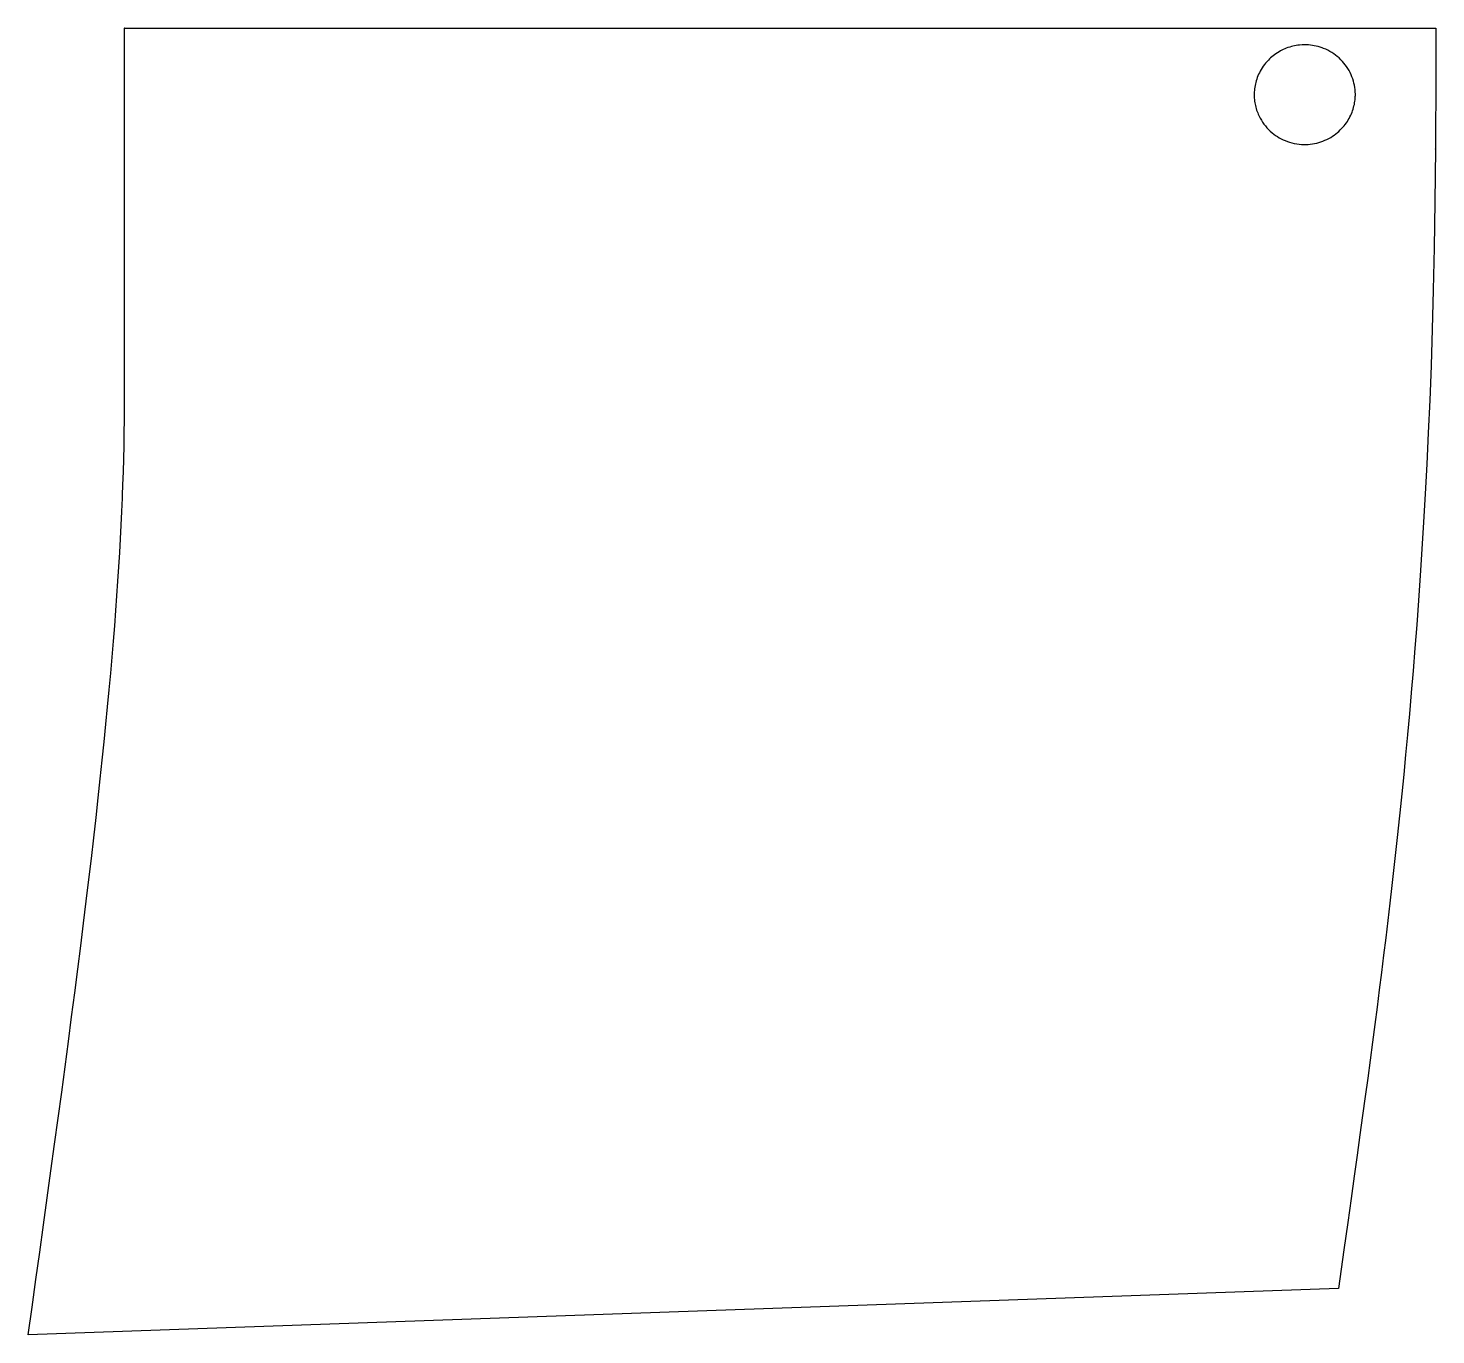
# Model space of a CAD drawing. Header units: millimetres. Extents: x 0 to 721, y 0 to 669.
import ezdxf

# ---------------------------------------------------------------- set-up
doc = ezdxf.new("R2010")
doc.units = ezdxf.units.MM

msp = doc.modelspace()

# ---------------------------------------------------------------- linework, layer by layer
for points in [[(0, 0), (1.98, 14.14), (3.95, 28.25), (5.92, 42.31), (7.86, 56.29), (9.79, 70.17), (11.68, 83.92), (13.55, 97.53), (15.38, 110.97), (17.17, 124.22), (18.92, 137.27), (20.62, 150.11), (22.27, 162.71), (23.87, 175.08), (25.42, 187.2), (26.92, 199.06), (28.36, 210.67), (29.75, 222.01), (31.08, 233.09), (32.36, 243.91), (33.58, 254.47), (34.75, 264.77), (35.86, 274.82), (36.92, 284.62), (37.93, 294.18), (38.89, 303.51), (39.8, 312.61), (40.66, 321.49), (41.48, 330.16), (42.25, 338.63), (42.97, 346.91), (43.65, 355.01), (44.29, 362.94), (44.89, 370.71), (45.44, 378.33), (45.96, 385.81), (46.44, 393.16), (46.88, 400.38), (47.29, 407.5), (47.66, 414.52), (47.99, 421.45), (48.29, 428.3), (48.34, 429.85), (48.35, 429.88), (48.35, 429.89), (48.54, 435.08), (48.77, 441.8), (48.95, 448.47), (49.1, 455.1), (49.2, 461.7), (49.27, 468.29), (49.19, 468.27), (49.19, 468.27), (49.19, 468.27), (49.27, 468.29), (49.29, 474.86), (49.21, 474.84), (49.21, 474.84), (49.21, 474.84), (49.29, 474.86), (49.3, 662.86), (49.22, 662.86), (49.22, 662.86), (49.22, 662.86), (49.3, 662.86), (49.3, 668.86), (49.22, 668.86), (49.22, 668.86), (49.28, 668.86), (49.3, 668.86), (720.5, 668.83), (720.57, 668.86), (720.57, 668.86), (720.57, 668.86), (720.57, 668.86), (720.57, 668.86), (720.57, 668.86), (720.57, 668.86), (720.57, 668.86), (720.57, 668.86), (720.57, 668.86), (720.57, 668.86), (720.57, 668.86), (720.57, 668.86), (720.57, 668.86), (720.57, 668.86), (720.57, 668.85), (720.57, 668.85), (720.57, 668.85), (720.57, 668.85), (720.57, 668.85), (720.57, 668.85), (720.57, 668.85), (720.57, 668.85), (720.57, 668.85), (720.57, 668.85), (720.57, 668.85), (720.57, 668.85), (720.57, 668.85), (720.57, 668.85), (720.57, 668.85), (720.57, 668.85), (720.57, 668.85), (720.57, 668.85), (720.57, 668.85), (720.57, 668.85), (720.57, 668.85), (720.57, 668.85), (720.57, 668.85), (720.57, 668.85), (720.57, 668.85), (720.57, 668.84), (720.57, 668.84), (720.57, 668.84), (720.57, 668.84), (720.57, 668.84), (720.57, 668.84), (720.57, 668.84), (720.57, 668.84), (720.57, 668.84), (720.57, 668.84), (720.57, 668.84), (720.57, 668.84), (720.5, 668.83), (720.49, 645.61), (720.5, 645.58), (720.57, 645.61), (720.57, 645.61), (720.57, 645.61), (720.57, 645.61), (720.57, 645.61), (720.57, 645.61), (720.57, 645.61), (720.57, 645.61), (720.57, 645.61), (720.57, 645.61), (720.57, 645.6), (720.57, 645.6), (720.57, 645.6), (720.57, 645.6), (720.57, 645.6), (720.57, 645.6), (720.57, 645.6), (720.57, 645.6), (720.57, 645.6), (720.57, 645.6), (720.57, 645.6), (720.57, 645.6), (720.57, 645.6), (720.57, 645.6), (720.57, 645.6), (720.57, 645.6), (720.57, 645.6), (720.57, 645.59), (720.57, 645.59), (720.57, 645.59), (720.57, 645.59), (720.57, 645.59), (720.57, 645.59), (720.57, 645.59), (720.57, 645.59), (720.57, 645.59), (720.57, 645.59), (720.57, 645.58), (720.57, 645.58), (720.57, 645.58), (720.57, 645.58), (720.49, 645.58), (720.38, 607.01), (720.39, 607), (720.46, 607.01), (720.46, 607), (720.46, 606.99), (720.46, 606.99), (720.46, 606.99), (720.46, 606.99), (720.46, 606.99), (720.46, 606.99), (720.46, 606.99), (720.46, 606.99), (720.46, 606.99), (720.46, 606.99), (720.46, 606.98), (720.46, 606.98), (720.46, 606.98), (720.46, 606.98), (720.46, 606.98), (720.46, 606.98), (720.46, 606.98), (720.46, 606.98), (720.46, 606.98), (720.46, 606.98), (720.46, 606.98), (720.46, 606.98), (720.46, 606.98), (720.46, 606.98), (720.46, 606.98), (720.46, 606.98), (720.46, 606.98), (720.46, 606.98), (720.46, 606.98), (720.46, 606.97), (720.46, 606.97), (720.46, 606.97), (720.46, 606.97), (720.46, 606.97), (720.46, 606.97), (720.46, 606.97), (720.46, 606.97), (720.46, 606.97), (720.46, 606.97), (720.46, 606.97), (720.46, 606.97), (720.46, 606.97), (720.46, 606.97), (720.46, 606.97), (720.46, 606.97), (720.46, 606.97), (720.45, 606.97), (720.45, 606.97), (720.45, 606.97), (720.45, 606.97), (720.45, 606.96), (720.45, 606.96), (720.45, 606.96), (720.45, 606.96), (720.45, 606.96), (720.45, 606.96), (720.45, 606.96), (720.45, 606.96), (720.45, 606.96), (720.45, 606.96), (720.45, 606.96), (720.45, 606.96), (720.45, 606.96), (720.38, 606.99), (720.38, 606.99), (720.11, 580.02), (720.13, 580.01), (720.12, 580.01), (720.11, 580), (719.74, 556.39), (719.75, 556.37), (719.74, 556.37), (719.74, 556.36), (719.26, 534.85), (719.27, 534.83), (719.27, 534.83), (719.26, 534.82), (718.71, 514.86), (718.72, 514.84), (718.72, 514.84), (718.71, 514.83), (718.09, 496.12), (718.1, 496.11), (718.1, 496.11), (718.09, 496.09), (717.42, 478.45), (717.43, 478.43), (717.43, 478.43), (717.42, 478.42), (716.7, 461.7), (716.7, 461.68), (716.7, 461.68), (716.7, 461.66), (715.93, 445.76), (715.94, 445.75), (715.94, 445.75), (715.93, 445.73), (715.14, 430.57), (715.14, 430.55), (714.31, 416.04), (714.32, 416.02), (714.31, 416.02), (714.31, 416.01), (713.46, 402.12), (713.46, 402.1), (713.46, 402.1), (713.46, 402.1), (713.46, 402.1), (712.59, 388.75), (712.58, 388.73), (711.69, 375.89), (711.7, 375.87), (711.69, 375.87), (711.69, 375.87), (711.69, 375.87), (711.69, 375.87), (710.79, 363.5), (710.79, 363.48), (710.79, 363.48), (710.79, 363.48), (710.79, 363.48), (710.79, 363.48), (709.87, 351.53), (709.87, 351.51), (709.87, 351.51), (709.87, 351.51), (709.87, 351.51), (709.87, 351.51), (708.93, 339.95), (708.94, 339.93), (708.93, 339.93), (708.93, 339.93), (708.93, 339.93), (708.93, 339.93), (707.99, 328.72), (708, 328.7), (707.99, 328.7), (707.99, 328.7), (707.99, 328.7), (707.99, 328.7), (707.04, 317.83), (707.04, 317.81), (707.04, 317.81), (707.04, 317.81), (707.04, 317.81), (707.04, 317.81), (706.08, 307.23), (706.08, 307.2), (705.11, 296.89), (705.11, 296.87), (705.11, 296.87), (705.11, 296.87), (705.11, 296.87), (705.11, 296.87), (704.13, 286.8), (704.13, 286.78), (704.13, 286.78), (704.13, 286.78), (704.13, 286.78), (704.13, 286.78), (703.14, 276.93), (703.15, 276.91), (703.14, 276.91), (703.14, 276.91), (703.14, 276.91), (703.14, 276.91), (702.15, 267.25), (702.15, 267.23), (701.15, 257.75), (701.15, 257.73), (701.14, 257.73), (701.14, 257.73), (701.14, 257.73), (701.14, 257.73), (700.13, 248.39), (700.14, 248.37), (700.13, 248.37), (700.13, 248.37), (700.13, 248.37), (700.13, 248.37), (699.11, 239.15), (699.11, 239.15), (698.08, 230.06), (698.08, 230.04), (698.08, 230.04), (698.08, 230.04), (698.08, 230.04), (698.08, 230.04), (697.04, 221.05), (697.04, 221.02), (697.03, 221.02), (695.98, 212.1), (695.98, 212.08), (695.98, 212.08), (694.91, 203.2), (694.91, 203.18), (694.91, 203.18), (693.83, 194.34), (693.83, 194.32), (693.83, 194.32), (693.83, 194.32), (693.83, 194.32), (692.73, 185.49), (692.73, 185.47), (692.73, 185.47), (692.73, 185.47), (692.73, 185.47), (691.61, 176.64), (691.61, 176.62), (690.47, 167.75), (690.47, 167.73), (690.47, 167.73), (689.31, 158.81), (689.31, 158.79), (689.31, 158.79), (688.13, 149.79), (688.13, 149.77), (688.13, 149.77), (686.92, 140.66), (686.92, 140.64), (685.68, 131.39), (685.68, 131.37), (685.68, 131.37), (684.4, 121.94), (684.4, 121.92), (684.4, 121.92), (683.09, 112.27), (683.08, 112.25), (683.08, 112.25), (681.72, 102.32), (681.72, 102.3), (681.72, 102.3), (680.3, 92.01), (680.3, 91.98), (680.3, 91.98), (680.3, 91.98), (680.3, 91.98), (678.81, 81.23), (678.8, 81.21), (678.8, 81.21), (678.8, 81.21), (678.8, 81.21), (677.22, 69.82), (677.22, 69.79), (677.21, 69.79), (677.21, 69.79), (677.21, 69.79), (675.5, 57.48), (675.49, 57.45), (675.49, 57.45), (675.49, 57.45), (675.49, 57.45), (675.49, 57.45), (675.49, 57.45), (673.55, 43.54), (673.54, 43.52), (673.54, 43.52), (673.54, 43.52), (673.54, 43.52), (670.77, 23.73)], [(655.13, 609.39), (656.24, 609.48), (657.36, 609.63), (658.47, 609.82), (659.57, 610.06), (660.66, 610.35), (661.74, 610.68), (662.79, 611.06), (663.83, 611.48), (664.83, 611.94), (665.8, 612.44), (666.75, 612.97), (667.66, 613.53), (668.53, 614.12), (669.37, 614.74), (670.17, 615.38), (670.93, 616.04), (671.66, 616.73), (672.35, 617.42), (673.01, 618.14), (673.62, 618.87), (674.21, 619.61), (674.76, 620.36), (675.27, 621.12), (675.75, 621.89), (676.2, 622.67), (676.61, 623.45), (677, 624.24), (677.35, 625.03), (677.67, 625.82), (677.96, 626.62), (678.23, 627.42), (678.46, 628.22), (678.67, 629.02), (678.85, 629.82), (679, 630.62), (679.12, 631.42), (679.22, 632.21), (679.3, 633.01), (679.34, 633.8), (679.36, 634.46), (679.37, 635.12), (679.33, 636.26), (679.24, 637.38), (679.1, 638.5), (678.91, 639.61), (678.67, 640.71), (678.38, 641.8), (678.04, 642.89), (677.65, 643.97), (677.2, 645.05), (676.69, 646.13), (676.12, 647.21), (675.48, 648.28), (674.84, 649.25), (674.2, 650.12), (673.51, 650.98), (672.76, 651.85), (671.93, 652.72), (671.02, 653.59), (670.11, 654.37), (669.23, 655.07), (668.31, 655.74), (667.35, 656.36), (666.31, 656.98), (665.26, 657.54), (664.23, 658.03), (663.08, 658.52), (662.32, 658.8), (661.29, 659.15), (660.29, 659.43), (659.34, 659.67), (658.28, 659.89), (657.38, 660.04), (656.4, 660.17), (655.33, 660.27), (654.43, 660.32), (653.48, 660.33), (652.17, 660.3), (650.86, 660.2), (649.88, 660.09), (648.99, 659.95), (648.16, 659.79), (647.39, 659.62), (646.67, 659.44), (645.77, 659.18), (644.85, 658.88), (644, 658.56), (643.21, 658.24), (642.47, 657.91), (641.78, 657.58), (641.13, 657.25), (640.31, 656.79), (639.46, 656.28), (638.67, 655.75), (637.93, 655.23), (637.24, 654.7), (636.59, 654.16), (635.97, 653.63), (635.4, 653.09), (634.85, 652.55), (634.33, 652), (633.84, 651.46), (633.38, 650.91), (632.8, 650.18), (632.19, 649.36), (631.64, 648.53), (631.12, 647.71), (630.65, 646.88), (630.22, 646.05), (629.83, 645.23), (629.47, 644.4), (629.15, 643.57), (628.86, 642.75), (628.6, 641.92), (628.38, 641.1), (628.18, 640.28), (628.01, 639.46), (627.87, 638.65), (627.76, 637.84), (627.68, 637.03), (627.62, 636.22), (627.59, 635.42), (627.58, 634.62), (627.6, 633.83), (627.65, 633.05), (627.71, 632.26), (627.81, 631.49), (627.92, 630.71), (628.06, 629.95), (628.22, 629.19), (628.41, 628.44), (628.62, 627.69), (628.85, 626.95), (629.11, 626.22), (629.38, 625.49), (629.68, 624.78), (630, 624.07), (630.33, 623.4), (630.68, 622.74), (631.26, 621.73), (631.89, 620.74), (632.57, 619.77), (633.3, 618.83), (634.09, 617.91), (634.94, 617.01), (635.83, 616.15), (636.79, 615.31), (637.7, 614.59), (638.56, 613.97), (639.46, 613.37), (640.4, 612.8), (641.38, 612.27), (642.4, 611.76), (643.46, 611.3), (644.56, 610.87), (645.71, 610.49), (646.89, 610.16), (648.11, 609.87), (649.37, 609.65), (650.66, 609.48), (651.84, 609.38), (652.93, 609.34), (654.02, 609.34)]]:
    msp.add_lwpolyline(points, close=True)

doc.saveas('drawing.dxf')
